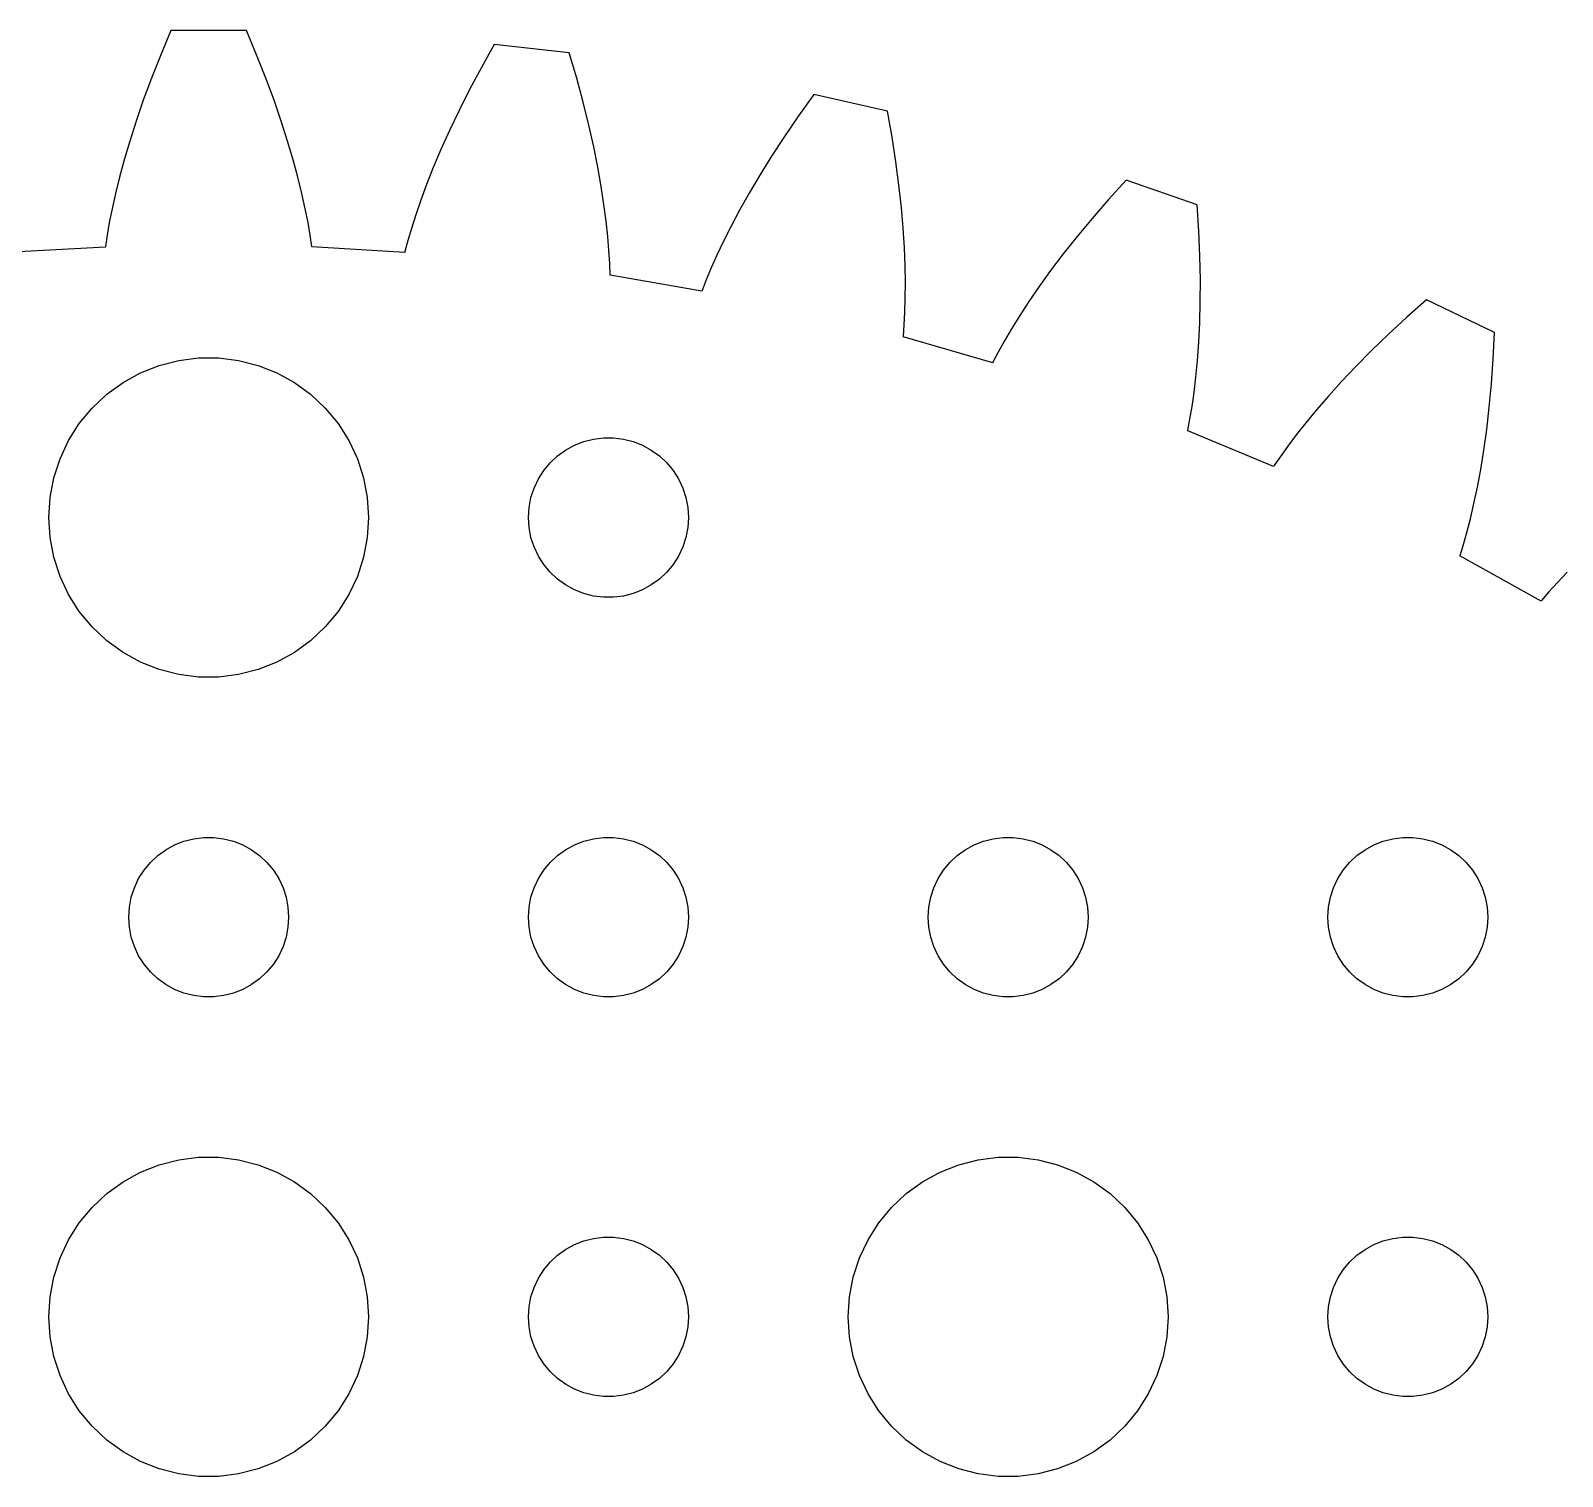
# Model space of a CAD drawing. Header units: metres. Extents: x -54 to 54, y 56 to 274.
# Drawn here: x -3.34 to 25.4, y 247.01 to 274.14 of the extents above; entities that cross this region are included whole.
import ezdxf

# ---------------------------------------------------------------- set-up
doc = ezdxf.new("R2010")
doc.units = ezdxf.units.M

msp = doc.modelspace()

# ---------------------------------------------------------------- linework, layer by layer
for p, q in [((-0.70746, 274.137), (-0.89977, 273.683)), ((0.70746, 274.137), (-0.70746, 274.137)), ((0.89977, 273.683), (0.70746, 274.137)), ((-0.89977, 273.683), (-1.07236, 273.248)), ((1.07236, 273.248), (0.89977, 273.683)), ((5.35844, 273.876), (5.11647, 273.446)), ((6.76447, 273.718), (5.35844, 273.876)), ((6.90468, 273.245), (6.76447, 273.718)), ((5.11647, 273.446), (4.89624, 273.033)), ((-1.07236, 273.248), (-1.22618, 272.833)), ((1.22618, 272.833), (1.07236, 273.248)), ((4.89624, 273.033), (4.69691, 272.638)), ((7.02747, 272.793), (6.90468, 273.245)), ((-1.22618, 272.833), (-1.36227, 272.438)), ((1.36227, 272.438), (1.22618, 272.833)), ((7.13385, 272.363), (7.02747, 272.793)), ((11.357, 272.937), (11.0684, 272.537)), ((12.7364, 272.623), (11.357, 272.937)), ((4.69691, 272.638), (4.51752, 272.261)), ((11.0684, 272.537), (10.8033, 272.151)), ((12.8228, 272.137), (12.7364, 272.623)), ((-1.36227, 272.438), (-1.48166, 272.065)), ((1.48166, 272.065), (1.36227, 272.438)), ((4.51752, 272.261), (4.35709, 271.904)), ((7.22493, 271.956), (7.13385, 272.363)), ((-1.48166, 272.065), (-1.58534, 271.714)), ((1.58534, 271.714), (1.48166, 272.065)), ((4.35709, 271.904), (4.21471, 271.566)), ((7.30177, 271.572), (7.22493, 271.956)), ((10.8033, 272.151), (10.5609, 271.781)), ((12.8942, 271.674), (12.8228, 272.137)), ((-1.58534, 271.714), (-1.67439, 271.384)), ((1.67439, 271.384), (1.58534, 271.714)), ((10.5609, 271.781), (10.3405, 271.427)), ((12.9518, 271.235), (12.8942, 271.674)), ((-1.67439, 271.384), (-1.74988, 271.078)), ((1.74988, 271.078), (1.67439, 271.384)), ((4.21471, 271.566), (4.08936, 271.249)), ((7.36545, 271.211), (7.30177, 271.572)), ((10.3405, 271.427), (10.1411, 271.089)), ((17.2127, 271.333), (16.8811, 270.968)), ((18.5482, 270.866), (17.2127, 271.333)), ((-1.74988, 271.078), (-1.81288, 270.795)), ((1.81288, 270.795), (1.74988, 271.078)), ((4.08936, 271.249), (3.98003, 270.953)), ((7.41708, 270.874), (7.36545, 271.211)), ((10.1411, 271.089), (9.96176, 270.77)), ((12.9967, 270.82), (12.9518, 271.235)), ((-1.81288, 270.795), (-1.86449, 270.535)), ((1.86449, 270.535), (1.81288, 270.795)), ((3.98003, 270.953), (3.88571, 270.678)), ((7.45778, 270.561), (7.41708, 270.874)), ((9.96176, 270.77), (9.80168, 270.469)), ((13.0301, 270.43), (12.9967, 270.82)), ((16.8811, 270.968), (16.5744, 270.614)), ((18.5796, 270.373), (18.5482, 270.866)), ((-1.86449, 270.535), (-1.90581, 270.299)), ((1.90581, 270.299), (1.86449, 270.535)), ((3.88571, 270.678), (3.80534, 270.426)), ((7.48868, 270.272), (7.45778, 270.561)), ((9.80168, 270.469), (9.6599, 270.187)), ((16.5744, 270.614), (16.2922, 270.273)), ((-1.90581, 270.299), (-1.93796, 270.088)), ((1.93796, 270.088), (1.90581, 270.299)), ((3.73788, 270.196), (3.68224, 269.99)), ((3.80534, 270.426), (3.73788, 270.196)), ((7.51086, 270.008), (7.48868, 270.272)), ((9.6599, 270.187), (9.53543, 269.925)), ((13.0529, 270.064), (13.0301, 270.43)), ((16.2922, 270.273), (16.0334, 269.946)), ((18.5988, 269.906), (18.5796, 270.373)), ((-1.93741, 270.073), (-3.6815, 269.98)), ((-1.93796, 270.088), (-1.93741, 270.073)), ((1.93758, 270.078), (1.93796, 270.088)), ((3.6812, 269.976), (1.93758, 270.078)), ((3.68224, 269.99), (3.6812, 269.976)), ((7.52553, 269.769), (7.51086, 270.008)), ((9.53543, 269.925), (9.42732, 269.683)), ((13.0665, 269.724), (13.0529, 270.064)), ((16.0334, 269.946), (15.7975, 269.633)), ((18.6069, 269.463), (18.5988, 269.906)), ((7.53378, 269.556), (7.52553, 269.769)), ((9.42732, 269.683), (9.33456, 269.462)), ((13.0719, 269.408), (13.0665, 269.724)), ((15.7975, 269.633), (15.5835, 269.335)), ((7.5323, 269.546), (7.53378, 269.556)), ((9.25356, 269.249), (7.5323, 269.546)), ((9.33456, 269.462), (9.25615, 269.263)), ((13.0703, 269.118), (13.0719, 269.408)), ((15.5835, 269.335), (15.3908, 269.054)), ((18.6051, 269.046), (18.6069, 269.463)), ((9.25615, 269.263), (9.25356, 269.249)), ((13.0628, 268.853), (13.0703, 269.118)), ((15.3908, 269.054), (15.2183, 268.79)), ((18.5945, 268.654), (18.6051, 269.046)), ((22.8519, 269.083), (22.4815, 268.757)), ((24.1267, 268.469), (22.8519, 269.083)), ((13.0506, 268.614), (13.0628, 268.853)), ((15.2183, 268.79), (15.0652, 268.543)), ((22.4815, 268.757), (22.1372, 268.44)), ((13.0349, 268.4), (13.0506, 268.614)), ((15.0652, 268.543), (14.9308, 268.315)), ((18.5763, 268.288), (18.5945, 268.654)), ((22.1372, 268.44), (21.8185, 268.133)), ((24.1028, 267.976), (24.1267, 268.469)), ((13.0323, 268.391), (13.0349, 268.4)), ((14.7095, 267.903), (13.0323, 268.391)), ((14.9308, 268.315), (14.8139, 268.106)), ((18.5516, 267.948), (18.5763, 268.288)), ((-1.27733, 267.714), (-0.92705, 267.853)), ((-0.92705, 267.853), (-0.56213, 267.947)), ((-0.56213, 267.947), (-0.18837, 267.994)), ((-0.18837, 267.994), (0.18837, 267.994)), ((0.18837, 267.994), (0.56213, 267.947)), ((0.56213, 267.947), (0.92705, 267.853)), ((0.92705, 267.853), (1.27733, 267.714)), ((14.7136, 267.917), (14.7095, 267.903)), ((14.8139, 268.106), (14.7136, 267.917)), ((18.5217, 267.634), (18.5516, 267.948)), ((21.8185, 268.133), (21.5247, 267.836)), ((24.0695, 267.509), (24.1028, 267.976)), ((-1.60747, 267.533), (-1.27733, 267.714)), ((1.27733, 267.714), (1.60747, 267.533)), ((18.4875, 267.345), (18.5217, 267.634)), ((21.5247, 267.836), (21.2552, 267.552)), ((-2.1869, 267.054), (-1.91226, 267.312)), ((-1.91226, 267.312), (-1.60747, 267.533)), ((1.60747, 267.533), (1.91226, 267.312)), ((1.91226, 267.312), (2.1869, 267.054)), ((18.4505, 267.083), (18.4875, 267.345)), ((21.0093, 267.28), (20.7863, 267.022)), ((21.2552, 267.552), (21.0093, 267.28)), ((24.028, 267.069), (24.0695, 267.509)), ((-2.42705, 266.763), (-2.1869, 267.054)), ((2.1869, 267.054), (2.42705, 266.763)), ((18.4116, 266.847), (18.4505, 267.083)), ((20.7863, 267.022), (20.5853, 266.779)), ((23.9795, 266.654), (24.028, 267.069)), ((-2.62891, 266.445), (-2.42705, 266.763)), ((2.42705, 266.763), (2.62891, 266.445)), ((18.3721, 266.637), (18.4116, 266.847)), ((20.5853, 266.779), (20.4056, 266.551)), ((-2.78932, 266.104), (-2.62891, 266.445)), ((2.62891, 266.445), (2.78932, 266.104)), ((6.86133, 266.357), (7.03647, 266.427)), ((7.03647, 266.427), (7.21892, 266.473)), ((7.21892, 266.473), (7.40581, 266.497)), ((7.40581, 266.497), (7.59418, 266.497)), ((7.59418, 266.497), (7.78107, 266.473)), ((7.78107, 266.473), (7.96352, 266.427)), ((7.96352, 266.427), (8.13866, 266.357)), ((18.3684, 266.628), (18.3721, 266.637)), ((19.9805, 265.955), (18.3684, 266.628)), ((20.4056, 266.551), (20.2464, 266.339)), ((23.9251, 266.266), (23.9795, 266.654)), ((6.40654, 266.027), (6.54385, 266.156)), ((6.54385, 266.156), (6.69626, 266.266)), ((6.69626, 266.266), (6.86133, 266.357)), ((8.13866, 266.357), (8.30373, 266.266)), ((8.30373, 266.266), (8.45613, 266.156)), ((8.45613, 266.156), (8.59344, 266.027)), ((20.1069, 266.145), (19.9861, 265.968)), ((20.2464, 266.339), (20.1069, 266.145)), ((23.866, 265.904), (23.9251, 266.266)), ((-2.90575, 265.746), (-2.78932, 266.104)), ((2.78932, 266.104), (2.90575, 265.746)), ((6.18553, 265.723), (6.28647, 265.882)), ((6.28647, 265.882), (6.40654, 266.027)), ((8.59344, 266.027), (8.71352, 265.882)), ((8.71352, 265.882), (8.81445, 265.723)), ((19.9861, 265.968), (19.9805, 265.955)), ((23.8034, 265.569), (23.866, 265.904)), ((-2.97633, 265.376), (-2.90575, 265.746)), ((2.90575, 265.746), (2.97633, 265.376)), ((6.04712, 265.373), (6.10533, 265.552)), ((6.10533, 265.552), (6.18553, 265.723)), ((8.81445, 265.723), (8.89465, 265.552)), ((8.89465, 265.552), (8.95287, 265.373)), ((23.7385, 265.26), (23.8034, 265.569)), ((-3, 265), (-2.97633, 265.376)), ((2.97633, 265.376), (3, 265)), ((6.01183, 265.188), (6.04712, 265.373)), ((8.95287, 265.373), (8.98816, 265.188)), ((-2.97633, 264.624), (-3, 265)), ((3, 265), (2.97633, 264.624)), ((6, 265), (6.01183, 265.188)), ((6.01183, 264.812), (6, 265)), ((8.98816, 265.188), (9, 265)), ((9, 265), (8.98816, 264.812)), ((23.6061, 264.721), (23.6723, 264.978)), ((23.6723, 264.978), (23.7385, 265.26)), ((6.04712, 264.627), (6.01183, 264.812)), ((8.98816, 264.812), (8.95287, 264.627)), ((23.541, 264.491), (23.6061, 264.721)), ((-2.90575, 264.254), (-2.97633, 264.624)), ((2.97633, 264.624), (2.90575, 264.254)), ((6.10533, 264.448), (6.04712, 264.627)), ((6.18553, 264.277), (6.10533, 264.448)), ((8.89465, 264.448), (8.81445, 264.277)), ((8.95287, 264.627), (8.89465, 264.448)), ((23.4782, 264.286), (23.541, 264.491)), ((-2.78932, 263.896), (-2.90575, 264.254)), ((2.90575, 264.254), (2.78932, 263.896)), ((6.28647, 264.118), (6.18553, 264.277)), ((6.40654, 263.973), (6.28647, 264.118)), ((8.71352, 264.118), (8.59344, 263.973)), ((8.81445, 264.277), (8.71352, 264.118)), ((23.4736, 264.278), (23.4782, 264.286)), ((25.0002, 263.429), (23.4736, 264.278)), ((-2.62891, 263.555), (-2.78932, 263.896)), ((2.78932, 263.896), (2.62891, 263.555)), ((6.54385, 263.844), (6.40654, 263.973)), ((6.69626, 263.734), (6.54385, 263.844)), ((8.45613, 263.844), (8.30373, 263.734)), ((8.59344, 263.973), (8.45613, 263.844)), ((25.4894, 263.974), (25.3075, 263.781)), ((-2.42705, 263.237), (-2.62891, 263.555)), ((2.62891, 263.555), (2.42705, 263.237)), ((6.86133, 263.643), (6.69626, 263.734)), ((7.03647, 263.573), (6.86133, 263.643)), ((7.21892, 263.527), (7.03647, 263.573)), ((7.96352, 263.573), (7.78107, 263.527)), ((8.13866, 263.643), (7.96352, 263.573)), ((8.30373, 263.734), (8.13866, 263.643)), ((25.147, 263.603), (25.0072, 263.441)), ((25.3075, 263.781), (25.147, 263.603)), ((7.40581, 263.503), (7.21892, 263.527)), ((7.59418, 263.503), (7.40581, 263.503)), ((7.78107, 263.527), (7.59418, 263.503)), ((25.0072, 263.441), (25.0002, 263.429)), ((-2.1869, 262.946), (-2.42705, 263.237)), ((2.42705, 263.237), (2.1869, 262.946)), ((-1.91226, 262.688), (-2.1869, 262.946)), ((-1.60747, 262.467), (-1.91226, 262.688)), ((1.91226, 262.688), (1.60747, 262.467)), ((2.1869, 262.946), (1.91226, 262.688)), ((-1.27733, 262.286), (-1.60747, 262.467)), ((1.60747, 262.467), (1.27733, 262.286)), ((-0.92705, 262.147), (-1.27733, 262.286)), ((-0.56213, 262.053), (-0.92705, 262.147)), ((0.92705, 262.147), (0.56213, 262.053)), ((1.27733, 262.286), (0.92705, 262.147)), ((-0.18837, 262.006), (-0.56213, 262.053)), ((0.18837, 262.006), (-0.18837, 262.006)), ((0.56213, 262.053), (0.18837, 262.006)), ((-0.46352, 258.927), (-0.28107, 258.973)), ((-0.28107, 258.973), (-0.09418, 258.997)), ((-0.09418, 258.997), (0.09418, 258.997)), ((0.09418, 258.997), (0.28107, 258.973)), ((0.28107, 258.973), (0.46352, 258.927)), ((7.03647, 258.927), (7.21892, 258.973)), ((7.21892, 258.973), (7.40581, 258.997)), ((7.40581, 258.997), (7.59418, 258.997)), ((7.59418, 258.997), (7.78107, 258.973)), ((7.78107, 258.973), (7.96352, 258.927)), ((14.5365, 258.927), (14.7189, 258.973)), ((14.7189, 258.973), (14.9058, 258.997)), ((14.9058, 258.997), (15.0942, 258.997)), ((15.0942, 258.997), (15.2811, 258.973)), ((15.2811, 258.973), (15.4635, 258.927)), ((22.0365, 258.927), (22.2189, 258.973)), ((22.2189, 258.973), (22.4058, 258.997)), ((22.4058, 258.997), (22.5942, 258.997)), ((22.5942, 258.997), (22.7811, 258.973)), ((22.7811, 258.973), (22.9635, 258.927)), ((-1.09344, 258.527), (-0.95613, 258.656)), ((-0.95613, 258.656), (-0.80373, 258.766)), ((-0.80373, 258.766), (-0.63866, 258.857)), ((-0.63866, 258.857), (-0.46352, 258.927)), ((0.46352, 258.927), (0.63866, 258.857)), ((0.63866, 258.857), (0.80373, 258.766)), ((0.80373, 258.766), (0.95613, 258.656)), ((0.95613, 258.656), (1.09344, 258.527)), ((6.40654, 258.527), (6.54385, 258.656)), ((6.54385, 258.656), (6.69626, 258.766)), ((6.69626, 258.766), (6.86133, 258.857)), ((6.86133, 258.857), (7.03647, 258.927)), ((7.96352, 258.927), (8.13866, 258.857)), ((8.13866, 258.857), (8.30373, 258.766)), ((8.30373, 258.766), (8.45613, 258.656)), ((8.45613, 258.656), (8.59344, 258.527)), ((13.9065, 258.527), (14.0439, 258.656)), ((14.0439, 258.656), (14.1963, 258.766)), ((14.1963, 258.766), (14.3613, 258.857)), ((14.3613, 258.857), (14.5365, 258.927)), ((15.4635, 258.927), (15.6387, 258.857)), ((15.6387, 258.857), (15.8037, 258.766)), ((15.8037, 258.766), (15.9561, 258.656)), ((15.9561, 258.656), (16.0934, 258.527)), ((21.4065, 258.527), (21.5439, 258.656)), ((21.5439, 258.656), (21.6963, 258.766)), ((21.6963, 258.766), (21.8613, 258.857)), ((21.8613, 258.857), (22.0365, 258.927)), ((22.9635, 258.927), (23.1387, 258.857)), ((23.1387, 258.857), (23.3037, 258.766)), ((23.3037, 258.766), (23.4561, 258.656)), ((23.4561, 258.656), (23.5934, 258.527)), ((-1.31445, 258.223), (-1.21352, 258.382)), ((-1.21352, 258.382), (-1.09344, 258.527)), ((1.09344, 258.527), (1.21352, 258.382)), ((1.21352, 258.382), (1.31445, 258.223)), ((6.18553, 258.223), (6.28647, 258.382)), ((6.28647, 258.382), (6.40654, 258.527)), ((8.59344, 258.527), (8.71352, 258.382)), ((8.71352, 258.382), (8.81445, 258.223)), ((13.6855, 258.223), (13.7865, 258.382)), ((13.7865, 258.382), (13.9065, 258.527)), ((16.0934, 258.527), (16.2135, 258.382)), ((16.2135, 258.382), (16.3145, 258.223)), ((21.1855, 258.223), (21.2865, 258.382)), ((21.2865, 258.382), (21.4065, 258.527)), ((23.5934, 258.527), (23.7135, 258.382)), ((23.7135, 258.382), (23.8145, 258.223)), ((-1.39465, 258.052), (-1.31445, 258.223)), ((1.31445, 258.223), (1.39465, 258.052)), ((6.10533, 258.052), (6.18553, 258.223)), ((8.81445, 258.223), (8.89465, 258.052)), ((13.6053, 258.052), (13.6855, 258.223)), ((16.3145, 258.223), (16.3947, 258.052)), ((21.1053, 258.052), (21.1855, 258.223)), ((23.8145, 258.223), (23.8947, 258.052)), ((-1.48816, 257.688), (-1.45287, 257.873)), ((-1.45287, 257.873), (-1.39465, 258.052)), ((1.39465, 258.052), (1.45287, 257.873)), ((1.45287, 257.873), (1.48816, 257.688)), ((6.01183, 257.688), (6.04712, 257.873)), ((6.04712, 257.873), (6.10533, 258.052)), ((8.89465, 258.052), (8.95287, 257.873)), ((8.95287, 257.873), (8.98816, 257.688)), ((13.5118, 257.688), (13.5471, 257.873)), ((13.5471, 257.873), (13.6053, 258.052)), ((16.3947, 258.052), (16.4529, 257.873)), ((16.4529, 257.873), (16.4882, 257.688)), ((21.0118, 257.688), (21.0471, 257.873)), ((21.0471, 257.873), (21.1053, 258.052)), ((23.8947, 258.052), (23.9529, 257.873)), ((23.9529, 257.873), (23.9882, 257.688)), ((-1.5, 257.5), (-1.48816, 257.688)), ((1.48816, 257.688), (1.5, 257.5)), ((6, 257.5), (6.01183, 257.688)), ((8.98816, 257.688), (9, 257.5)), ((13.5, 257.5), (13.5118, 257.688)), ((16.4882, 257.688), (16.5, 257.5)), ((21, 257.5), (21.0118, 257.688)), ((23.9882, 257.688), (24, 257.5)), ((-1.48816, 257.312), (-1.5, 257.5)), ((-1.45287, 257.127), (-1.48816, 257.312)), ((1.48816, 257.312), (1.45287, 257.127)), ((1.5, 257.5), (1.48816, 257.312)), ((6.01183, 257.312), (6, 257.5)), ((6.04712, 257.127), (6.01183, 257.312)), ((8.98816, 257.312), (8.95287, 257.127)), ((9, 257.5), (8.98816, 257.312)), ((13.5118, 257.312), (13.5, 257.5)), ((13.5471, 257.127), (13.5118, 257.312)), ((16.4882, 257.312), (16.4529, 257.127)), ((16.5, 257.5), (16.4882, 257.312)), ((21.0118, 257.312), (21, 257.5)), ((21.0471, 257.127), (21.0118, 257.312)), ((23.9882, 257.312), (23.9529, 257.127)), ((24, 257.5), (23.9882, 257.312)), ((-1.39465, 256.948), (-1.45287, 257.127)), ((-1.31445, 256.777), (-1.39465, 256.948)), ((1.39465, 256.948), (1.31445, 256.777)), ((1.45287, 257.127), (1.39465, 256.948)), ((6.10533, 256.948), (6.04712, 257.127)), ((6.18553, 256.777), (6.10533, 256.948)), ((8.89465, 256.948), (8.81445, 256.777)), ((8.95287, 257.127), (8.89465, 256.948)), ((13.6053, 256.948), (13.5471, 257.127)), ((13.6855, 256.777), (13.6053, 256.948)), ((16.3947, 256.948), (16.3145, 256.777)), ((16.4529, 257.127), (16.3947, 256.948)), ((21.1053, 256.948), (21.0471, 257.127)), ((21.1855, 256.777), (21.1053, 256.948)), ((23.8947, 256.948), (23.8145, 256.777)), ((23.9529, 257.127), (23.8947, 256.948)), ((-1.21352, 256.618), (-1.31445, 256.777)), ((1.31445, 256.777), (1.21352, 256.618)), ((6.28647, 256.618), (6.18553, 256.777)), ((8.81445, 256.777), (8.71352, 256.618)), ((13.7865, 256.618), (13.6855, 256.777)), ((16.3145, 256.777), (16.2135, 256.618)), ((21.2865, 256.618), (21.1855, 256.777)), ((23.8145, 256.777), (23.7135, 256.618)), ((-1.09344, 256.473), (-1.21352, 256.618)), ((-0.95613, 256.344), (-1.09344, 256.473)), ((1.09344, 256.473), (0.95613, 256.344)), ((1.21352, 256.618), (1.09344, 256.473)), ((6.40654, 256.473), (6.28647, 256.618)), ((6.54385, 256.344), (6.40654, 256.473)), ((8.59344, 256.473), (8.45613, 256.344)), ((8.71352, 256.618), (8.59344, 256.473)), ((13.9065, 256.473), (13.7865, 256.618)), ((14.0439, 256.344), (13.9065, 256.473)), ((16.0934, 256.473), (15.9561, 256.344)), ((16.2135, 256.618), (16.0934, 256.473)), ((21.4065, 256.473), (21.2865, 256.618)), ((21.5439, 256.344), (21.4065, 256.473)), ((23.5934, 256.473), (23.4561, 256.344)), ((23.7135, 256.618), (23.5934, 256.473)), ((-0.80373, 256.234), (-0.95613, 256.344)), ((-0.63866, 256.143), (-0.80373, 256.234)), ((-0.46352, 256.073), (-0.63866, 256.143)), ((-0.28107, 256.027), (-0.46352, 256.073)), ((0.46352, 256.073), (0.28107, 256.027)), ((0.63866, 256.143), (0.46352, 256.073)), ((0.80373, 256.234), (0.63866, 256.143)), ((0.95613, 256.344), (0.80373, 256.234)), ((6.69626, 256.234), (6.54385, 256.344)), ((6.86133, 256.143), (6.69626, 256.234)), ((7.03647, 256.073), (6.86133, 256.143)), ((7.21892, 256.027), (7.03647, 256.073)), ((7.96352, 256.073), (7.78107, 256.027)), ((8.13866, 256.143), (7.96352, 256.073)), ((8.30373, 256.234), (8.13866, 256.143)), ((8.45613, 256.344), (8.30373, 256.234)), ((14.1963, 256.234), (14.0439, 256.344)), ((14.3613, 256.143), (14.1963, 256.234)), ((14.5365, 256.073), (14.3613, 256.143)), ((14.7189, 256.027), (14.5365, 256.073)), ((15.4635, 256.073), (15.2811, 256.027)), ((15.6387, 256.143), (15.4635, 256.073)), ((15.8037, 256.234), (15.6387, 256.143)), ((15.9561, 256.344), (15.8037, 256.234)), ((21.6963, 256.234), (21.5439, 256.344)), ((21.8613, 256.143), (21.6963, 256.234)), ((22.0365, 256.073), (21.8613, 256.143)), ((22.2189, 256.027), (22.0365, 256.073)), ((22.9635, 256.073), (22.7811, 256.027)), ((23.1387, 256.143), (22.9635, 256.073)), ((23.3037, 256.234), (23.1387, 256.143)), ((23.4561, 256.344), (23.3037, 256.234)), ((-0.09418, 256.003), (-0.28107, 256.027)), ((0.09418, 256.003), (-0.09418, 256.003)), ((0.28107, 256.027), (0.09418, 256.003)), ((7.40581, 256.003), (7.21892, 256.027)), ((7.59418, 256.003), (7.40581, 256.003)), ((7.78107, 256.027), (7.59418, 256.003)), ((14.9058, 256.003), (14.7189, 256.027)), ((15.0942, 256.003), (14.9058, 256.003)), ((15.2811, 256.027), (15.0942, 256.003)), ((22.4058, 256.003), (22.2189, 256.027)), ((22.5942, 256.003), (22.4058, 256.003)), ((22.7811, 256.027), (22.5942, 256.003)), ((-0.92705, 252.853), (-0.56213, 252.947)), ((-0.56213, 252.947), (-0.18837, 252.994)), ((-0.18837, 252.994), (0.18837, 252.994)), ((0.18837, 252.994), (0.56213, 252.947)), ((0.56213, 252.947), (0.92705, 252.853)), ((14.0729, 252.853), (14.4379, 252.947)), ((14.4379, 252.947), (14.8116, 252.994)), ((14.8116, 252.994), (15.1884, 252.994)), ((15.1884, 252.994), (15.5621, 252.947)), ((15.5621, 252.947), (15.927, 252.853)), ((-1.60747, 252.533), (-1.27733, 252.714)), ((-1.27733, 252.714), (-0.92705, 252.853)), ((0.92705, 252.853), (1.27733, 252.714)), ((1.27733, 252.714), (1.60747, 252.533)), ((13.3925, 252.533), (13.7227, 252.714)), ((13.7227, 252.714), (14.0729, 252.853)), ((15.927, 252.853), (16.2773, 252.714)), ((16.2773, 252.714), (16.6075, 252.533)), ((-1.91226, 252.312), (-1.60747, 252.533)), ((1.60747, 252.533), (1.91226, 252.312)), ((13.0877, 252.312), (13.3925, 252.533)), ((16.6075, 252.533), (16.9123, 252.312)), ((-2.42705, 251.763), (-2.1869, 252.054)), ((-2.1869, 252.054), (-1.91226, 252.312)), ((1.91226, 252.312), (2.1869, 252.054)), ((2.1869, 252.054), (2.42705, 251.763)), ((12.5729, 251.763), (12.8131, 252.054)), ((12.8131, 252.054), (13.0877, 252.312)), ((16.9123, 252.312), (17.1869, 252.054)), ((17.1869, 252.054), (17.427, 251.763)), ((-2.62891, 251.445), (-2.42705, 251.763)), ((2.42705, 251.763), (2.62891, 251.445)), ((12.3711, 251.445), (12.5729, 251.763)), ((17.427, 251.763), (17.6289, 251.445)), ((7.03647, 251.427), (7.21892, 251.473)), ((7.21892, 251.473), (7.40581, 251.497)), ((7.40581, 251.497), (7.59418, 251.497)), ((7.59418, 251.497), (7.78107, 251.473)), ((7.78107, 251.473), (7.96352, 251.427)), ((22.0365, 251.427), (22.2189, 251.473)), ((22.2189, 251.473), (22.4058, 251.497)), ((22.4058, 251.497), (22.5942, 251.497)), ((22.5942, 251.497), (22.7811, 251.473)), ((22.7811, 251.473), (22.9635, 251.427)), ((-2.78932, 251.104), (-2.62891, 251.445)), ((2.62891, 251.445), (2.78932, 251.104)), ((6.54385, 251.156), (6.69626, 251.266)), ((6.69626, 251.266), (6.86133, 251.357)), ((6.86133, 251.357), (7.03647, 251.427)), ((7.96352, 251.427), (8.13866, 251.357)), ((8.13866, 251.357), (8.30373, 251.266)), ((8.30373, 251.266), (8.45613, 251.156)), ((12.2107, 251.104), (12.3711, 251.445)), ((17.6289, 251.445), (17.7893, 251.104)), ((21.5439, 251.156), (21.6963, 251.266)), ((21.6963, 251.266), (21.8613, 251.357)), ((21.8613, 251.357), (22.0365, 251.427)), ((22.9635, 251.427), (23.1387, 251.357)), ((23.1387, 251.357), (23.3037, 251.266)), ((23.3037, 251.266), (23.4561, 251.156)), ((-2.90575, 250.746), (-2.78932, 251.104)), ((2.78932, 251.104), (2.90575, 250.746)), ((6.28647, 250.882), (6.40654, 251.027)), ((6.40654, 251.027), (6.54385, 251.156)), ((8.45613, 251.156), (8.59344, 251.027)), ((8.59344, 251.027), (8.71352, 250.882)), ((12.0942, 250.746), (12.2107, 251.104)), ((17.7893, 251.104), (17.9057, 250.746)), ((21.2865, 250.882), (21.4065, 251.027)), ((21.4065, 251.027), (21.5439, 251.156)), ((23.4561, 251.156), (23.5934, 251.027)), ((23.5934, 251.027), (23.7135, 250.882)), ((-2.97633, 250.376), (-2.90575, 250.746)), ((2.90575, 250.746), (2.97633, 250.376)), ((6.10533, 250.552), (6.18553, 250.723)), ((6.18553, 250.723), (6.28647, 250.882)), ((8.71352, 250.882), (8.81445, 250.723)), ((8.81445, 250.723), (8.89465, 250.552)), ((12.0237, 250.376), (12.0942, 250.746)), ((17.9057, 250.746), (17.9763, 250.376)), ((21.1053, 250.552), (21.1855, 250.723)), ((21.1855, 250.723), (21.2865, 250.882)), ((23.7135, 250.882), (23.8145, 250.723)), ((23.8145, 250.723), (23.8947, 250.552)), ((-3, 250), (-2.97633, 250.376)), ((2.97633, 250.376), (3, 250)), ((6.01183, 250.188), (6.04712, 250.373)), ((6.04712, 250.373), (6.10533, 250.552)), ((8.89465, 250.552), (8.95287, 250.373)), ((8.95287, 250.373), (8.98816, 250.188)), ((12, 250), (12.0237, 250.376)), ((17.9763, 250.376), (18, 250)), ((21.0118, 250.188), (21.0471, 250.373)), ((21.0471, 250.373), (21.1053, 250.552)), ((23.8947, 250.552), (23.9529, 250.373)), ((23.9529, 250.373), (23.9882, 250.188)), ((6, 250), (6.01183, 250.188)), ((8.98816, 250.188), (9, 250)), ((21, 250), (21.0118, 250.188)), ((23.9882, 250.188), (24, 250)), ((-2.97633, 249.624), (-3, 250)), ((3, 250), (2.97633, 249.624)), ((6.01183, 249.812), (6, 250)), ((6.04712, 249.627), (6.01183, 249.812)), ((8.98816, 249.812), (8.95287, 249.627)), ((9, 250), (8.98816, 249.812)), ((12.0237, 249.624), (12, 250)), ((18, 250), (17.9763, 249.624)), ((21.0118, 249.812), (21, 250)), ((21.0471, 249.627), (21.0118, 249.812)), ((23.9882, 249.812), (23.9529, 249.627)), ((24, 250), (23.9882, 249.812)), ((-2.90575, 249.254), (-2.97633, 249.624)), ((2.97633, 249.624), (2.90575, 249.254)), ((6.10533, 249.448), (6.04712, 249.627)), ((8.95287, 249.627), (8.89465, 249.448)), ((12.0942, 249.254), (12.0237, 249.624)), ((17.9763, 249.624), (17.9057, 249.254)), ((21.1053, 249.448), (21.0471, 249.627)), ((23.9529, 249.627), (23.8947, 249.448)), ((-2.78932, 248.896), (-2.90575, 249.254)), ((2.90575, 249.254), (2.78932, 248.896)), ((6.18553, 249.277), (6.10533, 249.448)), ((6.28647, 249.118), (6.18553, 249.277)), ((8.81445, 249.277), (8.71352, 249.118)), ((8.89465, 249.448), (8.81445, 249.277)), ((12.2107, 248.896), (12.0942, 249.254)), ((17.9057, 249.254), (17.7893, 248.896)), ((21.1855, 249.277), (21.1053, 249.448)), ((21.2865, 249.118), (21.1855, 249.277)), ((23.8145, 249.277), (23.7135, 249.118)), ((23.8947, 249.448), (23.8145, 249.277)), ((-2.62891, 248.555), (-2.78932, 248.896)), ((2.78932, 248.896), (2.62891, 248.555)), ((6.40654, 248.973), (6.28647, 249.118)), ((6.54385, 248.844), (6.40654, 248.973)), ((8.59344, 248.973), (8.45613, 248.844)), ((8.71352, 249.118), (8.59344, 248.973)), ((12.3711, 248.555), (12.2107, 248.896)), ((17.7893, 248.896), (17.6289, 248.555)), ((21.4065, 248.973), (21.2865, 249.118)), ((21.5439, 248.844), (21.4065, 248.973)), ((23.5934, 248.973), (23.4561, 248.844)), ((23.7135, 249.118), (23.5934, 248.973)), ((6.69626, 248.734), (6.54385, 248.844)), ((6.86133, 248.643), (6.69626, 248.734)), ((7.03647, 248.573), (6.86133, 248.643)), ((8.13866, 248.643), (7.96352, 248.573)), ((8.30373, 248.734), (8.13866, 248.643)), ((8.45613, 248.844), (8.30373, 248.734)), ((21.6963, 248.734), (21.5439, 248.844)), ((21.8613, 248.643), (21.6963, 248.734)), ((22.0365, 248.573), (21.8613, 248.643)), ((23.1387, 248.643), (22.9635, 248.573)), ((23.3037, 248.734), (23.1387, 248.643)), ((23.4561, 248.844), (23.3037, 248.734)), ((-2.42705, 248.237), (-2.62891, 248.555)), ((2.62891, 248.555), (2.42705, 248.237)), ((7.21892, 248.527), (7.03647, 248.573)), ((7.40581, 248.503), (7.21892, 248.527)), ((7.59418, 248.503), (7.40581, 248.503)), ((7.78107, 248.527), (7.59418, 248.503)), ((7.96352, 248.573), (7.78107, 248.527)), ((12.5729, 248.237), (12.3711, 248.555)), ((17.6289, 248.555), (17.427, 248.237)), ((22.2189, 248.527), (22.0365, 248.573)), ((22.4058, 248.503), (22.2189, 248.527)), ((22.5942, 248.503), (22.4058, 248.503)), ((22.7811, 248.527), (22.5942, 248.503)), ((22.9635, 248.573), (22.7811, 248.527)), ((-2.1869, 247.946), (-2.42705, 248.237)), ((2.42705, 248.237), (2.1869, 247.946)), ((12.8131, 247.946), (12.5729, 248.237)), ((17.427, 248.237), (17.1869, 247.946)), ((-1.91226, 247.688), (-2.1869, 247.946)), ((2.1869, 247.946), (1.91226, 247.688)), ((13.0877, 247.688), (12.8131, 247.946)), ((17.1869, 247.946), (16.9123, 247.688)), ((-1.60747, 247.467), (-1.91226, 247.688)), ((-1.27733, 247.286), (-1.60747, 247.467)), ((1.60747, 247.467), (1.27733, 247.286)), ((1.91226, 247.688), (1.60747, 247.467)), ((13.3925, 247.467), (13.0877, 247.688)), ((13.7227, 247.286), (13.3925, 247.467)), ((16.6075, 247.467), (16.2773, 247.286)), ((16.9123, 247.688), (16.6075, 247.467)), ((-0.92705, 247.147), (-1.27733, 247.286)), ((1.27733, 247.286), (0.92705, 247.147)), ((14.0729, 247.147), (13.7227, 247.286)), ((16.2773, 247.286), (15.927, 247.147)), ((-0.56213, 247.053), (-0.92705, 247.147)), ((-0.18837, 247.006), (-0.56213, 247.053)), ((0.18837, 247.006), (-0.18837, 247.006)), ((0.56213, 247.053), (0.18837, 247.006)), ((0.92705, 247.147), (0.56213, 247.053)), ((14.4379, 247.053), (14.0729, 247.147)), ((14.8116, 247.006), (14.4379, 247.053)), ((15.1884, 247.006), (14.8116, 247.006)), ((15.5621, 247.053), (15.1884, 247.006)), ((15.927, 247.147), (15.5621, 247.053))]:
    msp.add_line(p, q)

doc.saveas('drawing.dxf')
